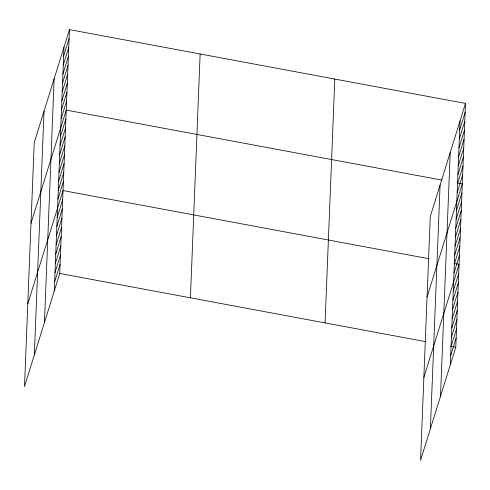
<?xml version="1.0" encoding="UTF-8"?>
<svg xmlns="http://www.w3.org/2000/svg" width="490" height="490" viewBox="0 0 490 490"><rect width="100%" height="100%" fill="white"/><g stroke="black" fill="none" stroke-linecap="round" stroke-linejoin="round"><path stroke-width="0.73" d="M34.318 355.042L44.033 111.206M44.437 322.555L54.151 78.719M54.261 291.023L63.976 47.187M69.445 29.627L34.214 142.731L24.5 386.573L59.731 273.469L69.445 29.627L465.5 103.427L455.786 347.269L420.555 460.373L430.269 216.531L465.5 103.427M190.426 297.822L200.141 53.986M325.084 322.91L334.799 79.074M430.379 428.842L440.094 185.006M440.498 396.355L450.212 152.519M450.316 364.829L460.03 120.987M63.62 56.13L69.084 38.569M63.259 65.072L68.729 47.512M62.904 74.008L68.373 56.448M62.549 82.951L68.018 65.391M62.193 91.893L67.663 74.333M61.838 100.836L67.308 83.276M61.483 109.772L66.952 92.212M61.121 118.715L66.591 101.154M31.011 223.201L66.236 110.097L441.962 180.106M60.411 136.594L65.881 119.033M60.056 145.536L65.525 127.976M59.7 154.479L65.17 136.918M59.345 163.415L64.815 145.861M58.984 172.357L64.453 154.797M58.629 181.3L64.098 163.74M58.273 190.243L63.743 172.682M57.918 199.179L63.388 181.619M27.801 303.665L63.032 190.561L429.32 258.812M57.195 217.333L62.665 199.773M56.828 226.545L62.297 208.985M56.46 235.757L61.93 218.197M56.093 244.969L61.562 227.409M55.725 254.181L61.195 236.621M55.358 263.393L60.827 245.833M54.99 272.605L60.46 255.045M54.623 281.817L60.092 264.257M459.675 129.93L465.145 112.369M459.32 138.872L464.79 121.312M458.965 147.809L464.434 130.254M458.603 156.751L464.073 139.191M458.248 165.694L463.718 148.133M457.893 174.636L463.362 157.076M457.538 183.572L463.007 166.012M457.182 192.515L462.652 174.954M427.066 297.001L462.297 183.897L457.213 182.948M456.466 210.394L461.935 192.839M456.11 219.336L461.58 201.776M455.755 228.279L461.225 210.718M455.4 237.221L460.87 219.661M455.045 246.158L460.514 228.597M454.689 255.1L460.159 237.54M454.334 264.043L459.798 246.482M453.973 272.979L459.442 255.419M423.862 377.465L459.087 264.361L454.003 263.418M453.25 291.134L458.72 273.573M452.882 300.346L458.352 282.785M452.515 309.558L457.985 291.997M452.154 318.77L457.617 301.209M451.786 327.982L457.256 310.421M451.419 337.194L456.888 319.633M451.051 346.406L456.521 328.845M450.684 355.618L456.153 338.057M59.731 273.469L425.289 341.585M450.702 346.32L455.786 347.269"/></g></svg>
